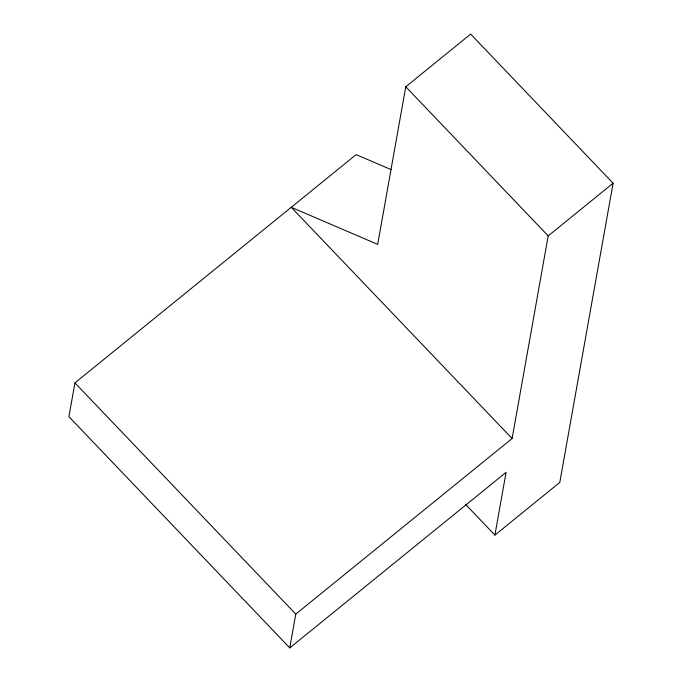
<?xml version="1.0" encoding="UTF-8"?>
<svg xmlns="http://www.w3.org/2000/svg" width="682" height="682" viewBox="0 0 682 682"><rect width="100%" height="100%" fill="white"/><g stroke="black" fill="none" stroke-linecap="round" stroke-linejoin="round"><path stroke-width="1.02" d="M391.11 169.622L356.149 154.618L74.926 382.892L68.908 416.659L289.765 647.9L506.095 472.311L494.902 535.106L465.55 504.373M289.765 647.9L295.775 614.115L512.105 438.526L548.192 235.904L613.092 183.219L470.665 34.1L405.764 86.776L377.692 244.378L291.257 207.302L512.105 438.526M613.092 183.219L559.794 482.421L494.902 535.106M405.764 86.776L548.192 235.904M74.926 382.892L295.775 614.115"/></g></svg>
